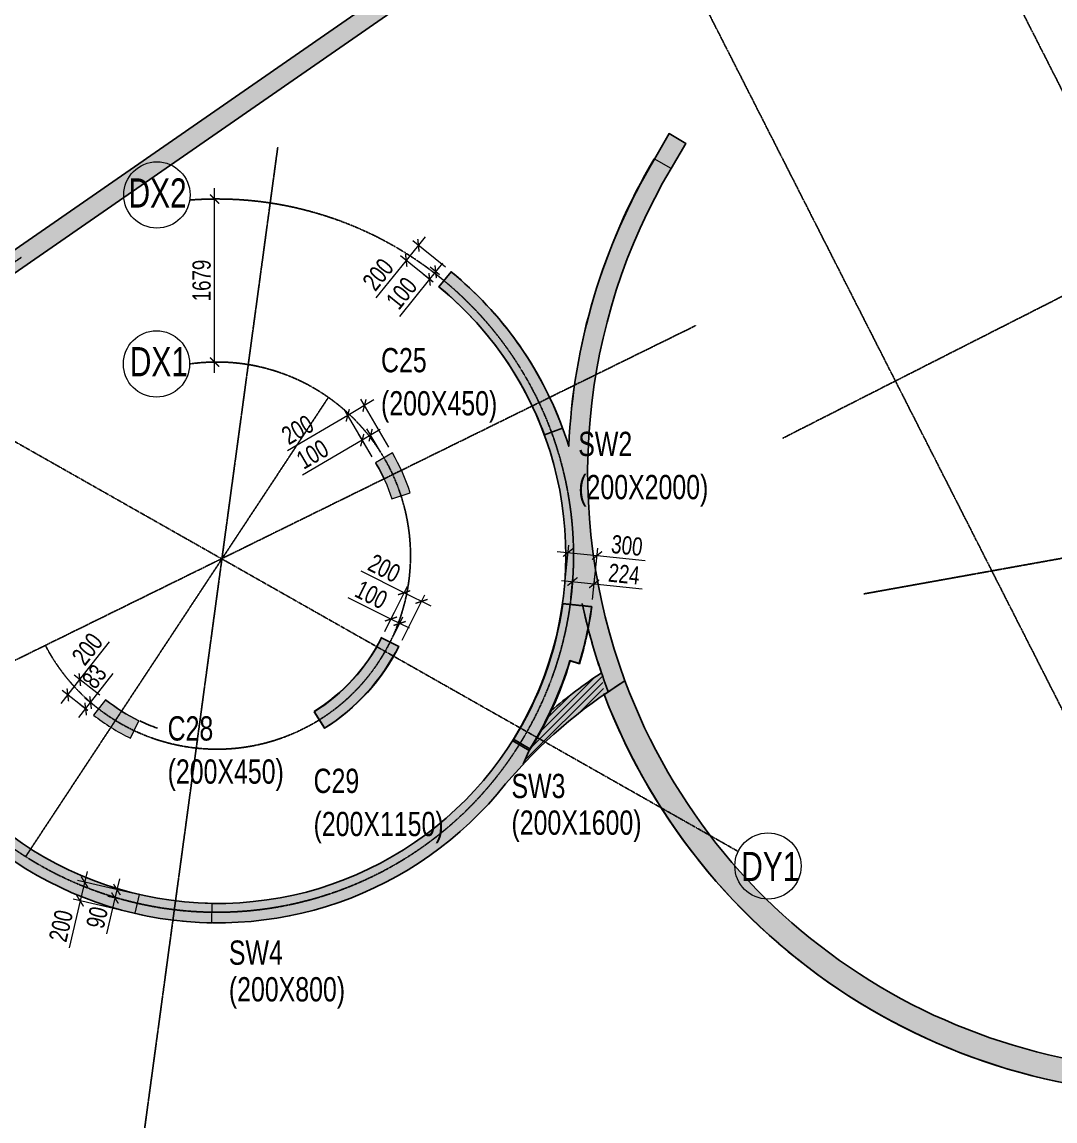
# Model space of a CAD drawing. Header units: millimetres. Extents: x 356 to 40629, y 2483 to 64847.
# Drawn here: x 13943 to 24580, y 23802 to 35119 of the extents above; entities that cross this region are included whole.
import ezdxf

# ---------------------------------------------------------------- set-up
doc = ezdxf.new("R2010")
doc.units = ezdxf.units.MM
doc.linetypes.add('ACAD_ISO10W100', pattern=[18, 12, -3, 0, -3])
doc.linetypes.add('CENTER', pattern=[50.800000000000004, 31.75, -6.349999999999999, 6.349999999999999, -6.349999999999999])
for name, color, linetype, lineweight in [('A-ANNO-GRID-DIMS', 8, 'Continuous', 25), ('S - SEC CUT', 4, 'Continuous', 13), ('S-COL HATCH', 8, 'Continuous', 0), ('S-COLUMN', 6, 'Continuous', 9), ('S-GRID-IDEN', 1, 'Continuous', 9), ('STR-COL-DIM', 8, 'Continuous', 18)]:
    doc.layers.add(name, color=color, linetype=linetype, lineweight=lineweight)
doc.layers.add('Arch-Comments', color=30, linetype='Continuous', plot=False)
for name, color, linetype in [('S- Structural', 5, 'Continuous'), ('S-COLUMN NO', 6, 'Continuous'), ('S-GRID', 251, 'CENTER'), ('STR-RC WALL', 4, 'Continuous')]:
    doc.layers.add(name, color=color, linetype=linetype)
doc.styles.add('EL', font='swisscl.ttf')
doc.styles.add('SOBHA', font='swisscl.ttf')
doc.styles.add('Swis721 LtCn BT_14', font='swisscl.ttf', dxfattribs={"height": 2.5})
doc.dimstyles.new('S-75', dxfattribs={"dimscale": 75, "dimtxt": 2.5, "dimasz": 1.25, "dimexe": 1, "dimexo": 1, "dimgap": 0.5, "dimtad": 1, "dimdec": 0, "dimrnd": 0.0005, "dimzin": 0, "dimdsep": 46, "dimtxsty": 'EL', "dimblk": 'ARCHTICK', "dimcen": 0.09, "dimdle": 1.5, "dimclrd": 251, "dimclre": 251, "dimclrt": 3, "dimadec": 0, "dimazin": 0, "dimtfac": 1, "dimtdec": 0, "dimtofl": 0, "dimtmove": 0, "dimatfit": 3, "dimfxl": 2, "dimtolj": 1, "dimtzin": 0, "dimlwd": -1, "dimlwe": -1, "dimarcsym": 0})

# ---------------------------------------------------------------- blocks, each defined once
blk = doc.blocks.new('A$Cb8b67056')
h = blk.add_hatch(color=9)
h.dxf.hatch_style = 1
edge = h.paths.add_edge_path()
edge.add_line((7334.05802469328, 6865.039021758363), (7146.821455135942, 6794.730083461852))
edge.add_arc((3790.476726153894, 5552.81583942911), 3578.742925846589, 20.30547513806723, 50.63897413296436)
edge.add_line((6060.132425047457, 8319.77517013438), (6185.938871797175, 8475.256464732813))
edge.add_arc((3790.476726158304, 5552.815839443123), 3778.74292583292, 20.32008924191922, 50.659258914179986, ccw=False)
h = blk.add_hatch(color=9)
h.dxf.hatch_style = 1
h.paths.add_polyline_path([(6828.672467179597, 3663.296547630802), (6997.608623117208, 3562.888871517033, 0.0641665388057652), (7408.817017309367, 4470.909757930786), (7505.527283921837, 4441.926359234377, 0.038549026877663), (7632.16660998389, 5027.519539492205), (7333.642188046127, 5058.595610264688, -0.1048070550564545)])
at = {"layer": 'S- Structural', "linetype": 'Continuous', "ltscale": 150}
h = blk.add_hatch(color=9, dxfattribs=at)
h.dxf.hatch_style = 1
edge = h.paths.add_edge_path()
edge.add_line((5807.231594830751, 12100.59479809925), (2170.05579572171, 19264.10332269408))
edge.add_line((2170.05579572171, 19264.10332269408), (1489.472176007926, 26657.21466716565))
edge.add_line((1489.472176007926, 26657.21466716565), (3728.266037367285, 27794.81120231934))
edge.add_line((3728.266037367285, 27794.81120231934), (1844.377297986299, 31505.10029564239))
edge.add_arc((4340.987067278475, 32772.75153307244), 2799.99999997912, 116.9190531344876, 206.9191393834795, ccw=False)
edge.add_line((3073.339588068426, 35269.36321058869), (8021.980591766537, 37782.0216069445))
edge.add_line((8021.980591766537, 37782.0216069445), (23355.78914291039, 7582.327987978235))
edge.add_line((23355.78914289921, 7582.327987981961), (23655.87691638991, 7433.07305499725))
edge.add_line((23655.87691638991, 7433.073054999113), (8109.76406216994, 38050.89742692933))
edge.add_line((8109.76406216994, 38050.89742692933), (2982.793339550495, 35447.69261612743))
edge.add_arc((4340.987067304552, 32772.75153306313), 2999.999999995948, 116.9190531349365, 206.9191393746611)
edge.add_line((1666.048028551042, 31414.55377907679), (3459.370654888451, 27882.51621532999))
edge.add_line((3459.370654888451, 27882.51621532999), (1277.897189196199, 26774.04584700801))
edge.add_line((1277.897189196199, 26774.04584700801), (1974.396156910807, 19207.68940117582))
edge.add_line((1974.396156910807, 19207.68940117582), (5628.901432771236, 12010.05003955401))
edge.add_arc((5138.493487108498, 11761.05195355415), 550.000000000673, -55.26835309946023, 26.91857442020938, ccw=False)
edge.add_line((5451.846935074776, 11309.04574049264), (1479.811843946576, 8555.431176617743))
edge.add_arc((3783.758937876672, 5553.988275555894), 3783.758937876922, 127.5103189442116, 321.5458748085917)
edge.add_arc((10674.1225875616, -106.6734657865017), 5134.554712997532, 121.7000063388154, 139.8956220612543, ccw=False)
edge.add_arc((7482.877482585609, 3215.818111116067), 1156.476061322927, 64.75738685450551, 77.44847160495435)
edge.add_arc((10674.12506752833, -106.6764474660158), 5334.558594571288, 123.4431513525636, 130.4710645838518)
edge.add_arc((3918.060007754713, 5522.799907045438), 3649.21157276052, 334.4952862525346, 352.5911324981943)
edge.add_arc((13744.42951834202, 6402.660584609956), 6352.813823196775, 192.273054173958, 198.9020784623342)
edge.add_arc((7596.619377020747, 3548.086429560557), 808.3629911147658, 62.00510955947499, 80.20074890027598, ccw=False)
edge.add_arc((13744.22765110805, 6402.604268737137), 6152.604599122085, 149.3687673032812, 200.3614136317161, ccw=False)
edge.add_line((8450.13034113124, 9537.421173378825), (8602.986807387322, 9795.55384345539))
edge.add_line((8602.986807387322, 9795.55384345539), (8430.900085888803, 9897.466356348246))
edge.add_line((8430.900085888803, 9897.466356350109), (8279.858929049224, 9636.059023328125))
edge.add_line((8279.858929049224, 9636.059023326263), (8177.606952603907, 9463.375281302258))
edge.add_arc((13744.22765161469, 6402.604269662872), 6352.604599087477, 151.1960846543933, 161.718345873737)
edge.add_arc((20907.5512566939, 4235.684506366029), 13835.40195395883, 162.5031577640508, 163.8354996245798)
edge.add_arc((13744.2276516743, 6402.604269649834), 6352.604599149819, 164.6203115153375, 177.5277736576635)
edge.add_arc((3784.689402069897, 5554.166403094306), 3783.195864278834, 17.25924951997855, 49.79893577597156)
edge.add_line((6226.635928273201, 8443.711023040116), (6061.638641390949, 8320.896379677579))
edge.add_arc((3784.689402069897, 5554.166403090581), 3583.195864279514, -26.62030740346222, 50.54647806681419, ccw=False)
edge.add_arc((3784.842164400965, 5554.38356682472), 3583.156610919557, 321.57557375097235, 333.3754936610169, ccw=False)
edge.add_arc((10674.11820478737, -106.6684050746262), 5334.548104353082, 139.9269993831257, 140.0717028247857)
edge.add_arc((3783.586593735964, 5554.064820410683), 3583.593159090097, 244.65159362045858, 321.3767173958822, ccw=False)
edge.add_line((2249.373223498464, 2315.495805481449), (2071.021750576794, 2406.166857030243))
edge.add_arc((3783.586593743414, 5554.064820418134), 3583.593159100507, 127.5853800739763, 241.4522875115809, ccw=False)
edge.add_line((1597.799107532948, 8393.866397125646), (5565.793643429875, 11144.67984483577))
edge.add_arc((5138.493487101048, 11761.05195355415), 750.0000000030553, 304.7316469014331, 386.9185744199305)
h = blk.add_hatch(color=9, dxfattribs=at)
h.dxf.hatch_style = 1
edge = h.paths.add_edge_path()
edge.add_line((7761.606117542832, 4121.907847253606), (7976.075735319406, 4261.81879453361))
edge.add_arc((13744.22796505327, 6402.604425249352), 6152.604591720709, 200.3618486228913, 275.9054591447673)
edge.add_line((14377.25291117281, 282.6515921261162), (24598.87691562995, 2119.737253729254))
edge.add_line((24598.87691562995, 2119.737253729254), (24643.09970225394, 1873.679758001119))
edge.add_line((24643.09970225394, 1873.679758001119), (14410.53220894187, 34.76471958495677))
edge.add_arc((13744.22828333304, 6402.604599108767), 6402.604599109295, 200.8678598332087, 275.97345175698956, ccw=False)
at = {"ltscale": 20}
blk.add_line((6060.132425047457, 8319.77517013438), (6186.973371487111, 8474.408201230692), dxfattribs=at)
at = {"color": 4, "ltscale": 20}
blk.add_lwpolyline([(6186.973371487111, 8474.408201230692, -0.1463558368927955), (7397.62163554877, 6678.606096195057, -0.1243819287286583), (8279.859100800008, 9636.059258272871), (8430.89488395676, 9897.469437016174), (8602.98160545528, 9795.556924123317), (8450.13034113124, 9537.421173378825, 0.2262431691890696), (7976.059161696582, 4261.862427482381, 0.0795606898011945), (6746.844522912055, 3200.914643952624, -1.130647793762396), (1479.811843946576, 8555.431176617743), (5451.846935078502, 11309.0457404945, 0.3748146044806575), (5628.901432771236, 12010.05003955587), (1974.396156910807, 19207.68940117582), (1277.897189196199, 26774.04584700614), (3459.419194739312, 27882.54087984562), (1666.048028748482, 31414.55377868563, -0.4142140032682225), (2982.793339543045, 35447.69261612371), (8109.763748843223, 38050.89726102911), (23655.87691638991, 7433.07305499725), (23654.79470431805, 7432.878890320658)], format="xyb", dxfattribs=at)
at = {"color": 4, "linetype": 'Continuous'}
for points in [[(23654.79474387318, 7432.878667812794), (13719.65580639988, 5650.369751168415, -0.5701340176886465), (13096.63817634433, 6786.064246820285), (13249.49079991132, 7044.202293066309), (13421.58368263393, 6942.300184711815), (13268.73388562351, 6684.166911980137, 0.5584873636583173), (13706.69440739974, 5851.245968637988), (23355.78914291039, 7582.327987978235), (8021.980591822416, 37782.02160697244), (3073.339588060975, 35269.36321058497, 0.4142140032686584), (1844.377297986299, 31505.10029564426), (3728.266037367285, 27794.81120231934), (1489.472176007926, 26657.21466716565), (2170.05579572171, 19264.10332269408), (5807.231594830751, 12100.59479810111, -0.3748146044815324), (5565.793643429875, 11144.67984483577), (1597.799107532948, 8393.866397125646, 2.861785153657656), (6061.046264968812, 8320.889241266996)], [(7761.606117542832, 4121.907847253606), (7976.075735319406, 4261.81879453361, 0.3421016614937199), (14377.25291117281, 282.6515921261162), (24598.87691562995, 2119.737253729254), (24643.09970225394, 1873.679758001119), (14410.53220894187, 34.76471958495677, -0.3399681606964477), (7761.606117542832, 4121.907847251743, 0.3404914533799077)]]:
    blk.add_lwpolyline(points, format="xyb", dxfattribs=at)
at = {"color": 4}
blk.add_lwpolyline([(7334.05802469328, 6865.039021758363), (7146.821455135942, 6794.730083461852, 0.1331331676250236), (6060.132425047457, 8319.77517013438), (6185.938871797175, 8475.256464732813, -0.1331583492614696)], format="xyb", close=True, dxfattribs=at)
at = {"color": 4, "elevation": -3.351534e-09}
blk.add_lwpolyline([(7632.16660998389, 5027.519539492205), (7333.642188046127, 5058.595610264688), (7333.642188046127, 5058.595610264688, -0.1048070550564544), (6828.672467179597, 3663.296547630802), (6997.608623117208, 3562.888871517033, 0.0641665388057652), (7408.817017309367, 4470.909757930786), (7505.527283921837, 4441.926359234377, 0.038549026877663)], format="xyb", close=True, dxfattribs=at)
at = {"color": 0, "linetype": 'Continuous'}
for centre, radius, start, end in [((13744.22765050828, 6402.604269299657), 6352.604597935929, 192.2105944684344, 198.9021877861349), ((10674.11818838864, -106.6684198137372), 5334.548104875041, 123.4431373509027, 130.4710680557042)]:
    blk.add_arc(centre, radius, start, end, dxfattribs=at)
blk = doc.blocks.new('A$Cdfa6e004')
h = blk.add_hatch(color=9)
h.dxf.hatch_style = 1
edge = h.paths.add_edge_path()
edge.add_line((7334.05802469328, 6815.039187680929), (7146.821455135942, 6744.730249384417))
edge.add_arc((3790.476726153894, 5502.816005351677), 3578.742925846589, 20.30547513806723, 50.63897413296436)
edge.add_line((6060.132425047457, 8269.775336056948), (6185.938871797175, 8425.256630655378))
edge.add_arc((3790.476726158318, 5502.816005365691), 3778.74292583292, 20.32008924191922, 50.659258914179986, ccw=False)
h = blk.add_hatch(color=9)
h.dxf.hatch_style = 1
h.paths.add_polyline_path([(6828.672467179597, 3613.296713553369), (6997.608623117208, 3512.8890374396, 0.0641665388057652), (7408.817017309367, 4420.909923853352), (7505.527283921837, 4391.926525156945, 0.038549026877663), (7632.16660998389, 4977.519705414772), (7333.642188046127, 5008.595776187256, -0.1048070550564545)])
at = {"layer": 'S- Structural', "linetype": 'Continuous', "ltscale": 150}
h = blk.add_hatch(color=9, dxfattribs=at)
h.dxf.hatch_style = 1
h.paths.add_polyline_path([(23655.8770232549, 7383.073010450992), (8109.763748843237, 38000.89742695168), (2982.793339552038, 35397.69278205084, 0.4142140032453268), (1666.048028637771, 31364.55394482628), (3459.419194739326, 27832.54104576819), (1277.897189196214, 26724.04601292872), (1974.396156910821, 19157.6895670984), (5628.901432771818, 11960.05020547733, -0.3748146044818459), (5451.846935075606, 11259.04590641505), (1479.811843946591, 8505.431342540316, 1.130647793762394), (6746.844522912055, 3150.914809875183, -0.013347701598568), (6928.940196388154, 3355.770499094833), (6997.608431965403, 3512.889151051226), (6828.023216965099, 3613.682597231709, -1.197867751285366), (1597.799107532963, 8343.866563048228), (5565.793643428784, 11094.68001075758, 0.3748146044814529), (5807.231594831464, 12050.5949640223), (2170.055795721724, 19214.10348861665), (1489.472176007941, 26607.21483308823), (3728.266037367299, 27744.81136824191), (1844.377298084073, 31455.10046137428, -0.4142140032920218), (3073.339588067597, 35219.36337651089), (8021.980591822432, 37732.02177289502), (23355.78914291042, 7532.32815390081), (13706.69440739976, 5801.246134560563, -0.5584873636583173), (13268.73388562353, 6634.167077902711), (13096.63817634435, 6736.06441274286, 0.5701340176886461), (13719.65580639989, 5600.36991709099)])
h = blk.add_hatch(color=9, dxfattribs=at)
h.dxf.hatch_style = 1
h.paths.add_polyline_path([(8450.130341131255, 9487.4213393014), (8277.063878286603, 9587.678695865021, 0.1233333054146492), (7397.621635548785, 6628.606262117632, 0.0130337289720037), (7334.058024694023, 6815.039187681207), (7145.716697266674, 6744.315403326051, -0.1236446437366402), (7332.775179921839, 5008.686030799123), (7632.166609983906, 4977.519705414779, -0.014401153455553), (7595.418286914558, 4756.443858118938, 0.0270951951257329), (7804.091074101089, 4100.857861705124, -0.0099669527935631), (7976.059161696641, 4211.862593404832, -0.2262431691890772)])
h = blk.add_hatch(dxfattribs=at)
h.set_pattern_fill('ANSI31', color=9, scale=15)
h.set_pattern_definition([(45, (-108454.8359115793, 68050.31257978837), (-33.67596045400933, 33.67596045400933), [])])
h.paths.add_polyline_path([(7761.605803230486, 4071.907849789371), (7734.200014831047, 4294.65566332847, 0.0303058752358386), (7217.641093107378, 3906.602543511072), (7164.0766552954, 3810.757500868785, -0.0218864592712856), (6997.607799992184, 3512.887705043773), (6928.940196388154, 3355.770499094833, -0.0536280389730648)])
h = blk.add_hatch(color=8, dxfattribs=at)
h.dxf.hatch_style = 1
edge = h.paths.add_edge_path()
edge.add_line((7761.605803230472, 4071.907849789364), (7976.075735319406, 4211.818960456177))
edge.add_arc((13744.22796998979, 6352.604599113162), 6152.604599111905, 200.3618486762271, 275.9054590914314)
edge.add_line((14377.25291117281, 232.6517580486834), (24598.87691562995, 2069.737419651821))
edge.add_line((24598.87691562995, 2069.737419651821), (24643.14132379092, 1823.687294764764))
edge.add_line((24643.14132379092, 1823.687294764764), (14414.17340205709, -14.71825545064348))
edge.add_arc((13743.92701555164, 6352.32493037876), 6402.223765914484, 200.866480538207, 276.0092846606196, ccw=False)
at = {"color": 5, "linetype": 'Continuous'}
blk.add_line((8177.606952603907, 9413.375447224826), (8279.859076503664, 9586.059438271448), dxfattribs=at)
at = {"ltscale": 20}
for p, q in [((8450.13034113124, 9487.421339301392), (8277.063878286632, 9587.678695864975)), ((6060.132425047457, 8269.775336056948), (6186.973371487111, 8424.408367153257))]:
    blk.add_line(p, q, dxfattribs=at)
at = {"color": 0, "linetype": 'Continuous'}
blk.add_arc((10674.11818838864, -156.66825389117), 5334.548104875041, 123.4431373497475, 130.4710680563384, dxfattribs=at)
at = {"layer": 'STR-RC WALL', "linetype": 'Continuous'}
for p, q in [((7804.09139245376, 4100.858025256544), (7976.075735319406, 4211.818960456177)), ((6997.608309797797, 3512.888871521588, -3.3760443e-09), (6928.940196388139, 3355.770499094819))]:
    blk.add_line(p, q, dxfattribs=at)
for points in [[(8450.13034113124, 9487.421339301392, 0.2262431691890696), (7976.059161696582, 4211.862593404949, 0.0795606898011945), (6746.844522912055, 3150.914809875191, -1.130647793762396), (1479.811843946576, 8505.43134254031), (5451.846935078502, 11259.04590641707, 0.3748146044806575), (5628.901432771236, 11960.05020547844), (1974.396156910807, 19157.68956709839), (1277.897189196199, 26724.04601292871), (3459.419194739312, 27832.54104576819), (1666.048028748482, 31364.5539446082, -0.4142140032682225), (2982.793339543045, 35397.69278204627), (8109.763748843223, 38000.89742695168), (23655.87691638991, 7383.073220919817), (23654.79470431805, 7382.879056243226)], [(23654.79474387318, 7382.878833735361), (13719.65580639988, 5600.369917090983, -0.5701340176886465), (13096.63817634433, 6736.064412742853), (13268.73388562351, 6634.167077902704, 0.5584873636583173), (13706.69440739974, 5801.246134560555), (23355.78914291039, 7532.328153900802), (8021.980591822416, 37732.02177289501), (3073.339588060975, 35219.36337650754, 0.4142140032686584), (1844.377297986299, 31455.10046156682), (3728.266037367285, 27744.81136824191), (1489.472176007926, 26607.21483308822), (2170.05579572171, 19214.10348861664), (5807.231594830751, 12050.59496402368, -0.3748146044815324), (5565.793643429875, 11094.68001075834), (1597.799107532948, 8343.866563048214, 2.861785153657656), (6061.046264968812, 8270.889407189561)]]:
    blk.add_lwpolyline(points, format="xyb", dxfattribs=at)
at = {"layer": 'STR-RC WALL', "ltscale": 20}
blk.add_lwpolyline([(6186.973371487111, 8424.408367153257, -0.1463558368927955), (7397.62163554877, 6628.606262117624, -0.1234096679896117), (8278.03746521473, 9589.323459293693, -0.2262452299917971)], format="xyb", dxfattribs=at)
at = {"layer": 'STR-RC WALL'}
blk.add_lwpolyline([(7334.05802469328, 6815.039187680929), (7146.821455135942, 6744.730249384417, 0.1331331676250236), (6060.132425047457, 8269.775336056948), (6185.938871797175, 8425.256630655378, -0.1331583492614696)], format="xyb", close=True, dxfattribs=at)
at = {"layer": 'STR-RC WALL', "elevation": -3.351534e-09}
blk.add_lwpolyline([(7632.16660998389, 4977.519705414772), (7333.642188046127, 5008.595776187256), (7333.642188046127, 5008.595776187256, -0.1048070550564544), (6828.672467179597, 3613.296713553369), (6997.608623117208, 3512.8890374396, 0.0641665388057652), (7408.817017309367, 4420.909923853352), (7505.527283921837, 4391.926525156945, 0.038549026877663)], format="xyb", close=True, dxfattribs=at)
at = {"layer": 'STR-RC WALL', "linetype": 'Continuous'}
for centre, radius, start, end in [((13744.22765050828, 6352.604435222223), 6352.604597935929, 192.2105944684344, 200.7603753100613), ((13744.22796998979, 6352.604599113162), 6152.604599111905, 200.3618486760467, 275.9054590913157), ((13744.22796998982, 6352.604599112834), 6402.604599112375, 200.7603753092817, 275.9734547238299)]:
    blk.add_arc(centre, radius, start, end, dxfattribs=at)
blk = doc.blocks.new('_ArchTick')
at = {"color": 0, "linetype": 'ByBlock', "const_width": 0.15}
blk.add_lwpolyline([(-0.5, -0.5), (0.5, 0.5)], dxfattribs=at)
blk = doc.blocks.new('*D507')
at = {"layer": 'STR-COL-DIM', "color": 251, "linetype": 'Continuous', "transparency": 16777216}
for p, q in [((17742.24973472327, 28970.79132971707), (17302.25446415951, 29190.99451205187)), ((17678.40435288938, 28843.21975806042), (17775.81581765633, 29037.86083155308)), ((17767.83035533594, 28798.46498081706), (17865.2418201029, 28993.10605430972)), ((17932.27998992385, 28875.68742807411), (17742.24973472327, 28970.79132971707))]:
    blk.add_line(p, q, dxfattribs=at)
at = {"layer": 'STR-COL-DIM', "color": 251, "transparency": 16777216, "xscale": 93.75, "yscale": 93.75, "zscale": 93.75}
for p, rotation in [((17742.24973472327, 28970.79132971707), 153.4135399058832), ((17831.67573716983, 28926.03655247371), 333.4135399058832)]:
    blk.add_blockref('_ArchTick', p, dxfattribs=dict(at, rotation=rotation))
at = {"layer": 'STR-COL-DIM', "color": 3, "transparency": 16777216, "insert": (17540.09162659231, 29221.27609304069), "char_height": 187.5, "attachment_point": 5, "rotation": 333.4135399058832, "style": 'EL'}
blk.add_mtext('\\A1;100', dxfattribs=at)
blk = doc.blocks.new('*D510')
at = {"layer": 'STR-COL-DIM', "color": 251, "linetype": 'Continuous', "transparency": 16777216}
for p, q in [((19454.69059427094, 29668.26230572059), (19865.11036808773, 29625.53804934395)), ((19519.24335380814, 29201.82946875715), (19574.3514032194, 29731.21102136912)), ((19817.7677757459, 29170.75339798467), (19872.87582515717, 29700.13495059664)), ((19865.11036808773, 29625.53804934395), (20359.00931422567, 29574.12370104706))]:
    blk.add_line(p, q, dxfattribs=at)
at = {"layer": 'STR-COL-DIM', "color": 251, "transparency": 16777216, "xscale": 93.75, "yscale": 93.75, "zscale": 93.75}
for p, rotation in [((19566.58594614997, 29656.61412011644), 174.0569767426067), ((19865.11036808773, 29625.53804934395), 354.0569767426068)]:
    blk.add_blockref('_ArchTick', p, dxfattribs=dict(at, rotation=rotation))
at = {"layer": 'STR-COL-DIM', "color": 3, "transparency": 16777216, "insert": (20172.52053165855, 29727.90513407584), "char_height": 187.5, "attachment_point": 5, "rotation": 354.05697674260676, "style": 'EL'}
blk.add_mtext('\\A1;300', dxfattribs=at)
blk = doc.blocks.new('*D511')
at = {"layer": 'STR-COL-DIM', "color": 251, "linetype": 'Continuous', "transparency": 16777216}
for p, q in [((19594.96596989439, 29193.9468259861), (19619.71654973934, 29431.70701757954)), ((19500.05574079088, 29368.75830193102), (19834.75289852142, 29333.91668832543)), ((19817.76777574591, 29170.75339798468), (19842.51835559086, 29408.51358957811)), ((19834.75289852142, 29333.91668832543), (20329.99615316817, 29282.36239896076))]:
    blk.add_line(p, q, dxfattribs=at)
at = {"layer": 'STR-COL-DIM', "color": 251, "transparency": 16777216, "xscale": 93.75, "yscale": 93.75, "zscale": 93.75}
for p, rotation in [((19611.9510926699, 29357.11011632685), 174.0569767426054), ((19834.75289852142, 29333.91668832543), 354.0569767426055)]:
    blk.add_blockref('_ArchTick', p, dxfattribs=dict(at, rotation=rotation))
at = {"layer": 'STR-COL-DIM', "color": 3, "transparency": 16777216, "insert": (20142.625304745, 29434.1973397602), "char_height": 187.5, "attachment_point": 5, "rotation": 354.05697674260546, "style": 'EL'}
blk.add_mtext('\\A1;224', dxfattribs=at)
blk = doc.blocks.new('*D514')
at = {"layer": 'STR-COL-DIM', "color": 251, "linetype": 'Continuous', "transparency": 16777216}
for p, q in [((18096.2248845848, 32907.08763403625), (17899.65381086022, 32664.1499642036)), ((18303.75163436149, 32594.45401570906), (17967.15600745379, 32866.80767678527)), ((18177.94518761177, 32438.97272111063), (17841.34956070407, 32711.32638218684)), ((17899.65381086022, 32664.1499642036), (17587.53512412443, 32278.4096564864))]:
    blk.add_line(p, q, dxfattribs=at)
at = {"layer": 'STR-COL-DIM', "color": 251, "transparency": 16777216, "xscale": 93.75, "yscale": 93.75, "zscale": 93.75}
for p, rotation in [((18025.46025760994, 32819.63125880202), 51.02222373201384), ((17899.65381086022, 32664.1499642036), 231.0222237320138)]:
    blk.add_blockref('_ArchTick', p, dxfattribs=dict(at, rotation=rotation))
at = {"layer": 'STR-COL-DIM', "color": 3, "transparency": 16777216, "insert": (17610.30968357147, 32518.828208097), "char_height": 187.5, "attachment_point": 5, "rotation": 51.02222373201381, "style": 'EL'}
blk.add_mtext('\\A1;200', dxfattribs=at)
blk = doc.blocks.new('*D515')
at = {"layer": 'STR-COL-DIM', "color": 251, "linetype": 'Continuous', "transparency": 16777216}
for p, q in [((18273.94051030518, 32634.6521682776), (18140.27265995546, 32469.45514574417)), ((18240.84841098663, 32516.71336840984), (18144.87163317417, 32594.37221102663)), ((18177.94518761177, 32438.97272111063), (18081.96840979931, 32516.63156372742)), ((18140.27265995546, 32469.45514574417), (17830.78175534848, 32086.96245353371))]:
    blk.add_line(p, q, dxfattribs=at)
at = {"layer": 'STR-COL-DIM', "color": 251, "transparency": 16777216, "xscale": 93.75, "yscale": 93.75, "zscale": 93.75}
for p, rotation in [((18203.17588333031, 32547.19579304339), 51.02222373201384), ((18140.27265995546, 32469.45514574417), 231.0222237320138)]:
    blk.add_blockref('_ArchTick', p, dxfattribs=dict(at, rotation=rotation))
at = {"layer": 'STR-COL-DIM', "color": 3, "transparency": 16777216, "insert": (17852.24242373111, 32325.75719739093), "char_height": 187.5, "attachment_point": 5, "rotation": 51.02222373201381, "style": 'EL'}
blk.add_mtext('\\A1;100', dxfattribs=at)
blk = doc.blocks.new('GRIDS')
at = {"layer": 'S-GRID', "linetype": 'ACAD_ISO10W100', "ltscale": 0.05}
for p, q in [((125128.5905870243, -66022.31811837171), (107718.9616330266, -31734.32902057666)), ((122555.5752377871, -67328.75934475871), (105146.0688004605, -33041.01154163118)), ((118054.8477816782, -61339.27142575792), (132187.9197760254, -54163.24431252482)), ((112855.2487807088, -58345.08427731703), (111454.7583946144, -68671.3418839755)), ((106856.8743988981, -59508.5934860383), (117596.4067854716, -65594.66922647132)), ((118888.6476131938, -62942.5141856541), (135160.7747016811, -60017.00851413317)), ((117157.8645210193, -60180.05642900595), (106712.5973720167, -65316.90400710376)), ((113377.1641053301, -60918.6148316008), (110259.957242636, -65647.6791997291))]:
    blk.add_line(p, q, dxfattribs=at)
for centre, radius, start, end in [((102347.6614202596, -49595.95344904262, 1.3216095e-09), 10311.2632911457, 291.9205277131326, 59.65161587217703), ((102347.6614202596, -49595.95344904262, 1.3216095e-09), 8362.226871117962, 291.2225410905862, 59.08585605391563), ((112228.7257198617, -62547.97613581467), 3672.085020987629, 123.2766023459032, 94.3797126516338), ((112228.7257198691, -62547.97613581467), 1993.421426810803, 207.6361916969415, 98.086844566133)]:
    blk.add_arc(centre, radius, start, end, dxfattribs=at)
at = {"layer": 'S-GRID-IDEN'}
for centre in [(111611.0494425918, -58834.25115311608), (111607.0086380868, -60574.3773248903), (117903.1663632053, -65744.27078459467)]:
    blk.add_circle(centre, 341.2946889776153, dxfattribs=at)
at = {"layer": 'S-GRID-IDEN', "color": 2, "style": 'SOBHA'}
for s, p in [('DX2', (111319.4159469192, -58963.79612366671)), ('DX1', (111332.6073051766, -60701.24751708378)), ('DY1', (117628.1293109073, -65899.29853683016))]:
    blk.add_text(s, height=300, dxfattribs=at).set_placement(p)
blk = doc.blocks.new('*D536')
at = {"layer": 'STR-COL-DIM', "color": 251, "linetype": 'Continuous', "transparency": 16777216}
for p, q in [((15927.05346151189, 31505.27900375516), (15927.05346151189, 33408.94259793204)), ((15875.00713434317, 33296.44259793204), (15852.05346151188, 33296.44259793204)), ((15875.00713433689, 31617.77900375516), (15852.05346151188, 31617.77900375516))]:
    blk.add_line(p, q, dxfattribs=at)
at = {"layer": 'STR-COL-DIM', "color": 251, "transparency": 16777216, "xscale": 93.75, "yscale": 93.75, "zscale": 93.75}
for p, rotation in [((15927.05346151189, 33296.44259793204), 90), ((15927.05346151189, 31617.77900375516), 270)]:
    blk.add_blockref('_ArchTick', p, dxfattribs=dict(at, rotation=rotation))
at = {"layer": 'STR-COL-DIM', "color": 3, "transparency": 16777216, "insert": (15793.53036190507, 32457.11080084359), "char_height": 187.5, "attachment_point": 5, "rotation": 90, "style": 'EL'}
blk.add_mtext('\\A1;1679', dxfattribs=at)
blk = doc.blocks.new('*D553')
at = {"layer": 'STR-COL-DIM', "color": 251, "linetype": 'Continuous', "transparency": 16777216}
for p, q in [((14612.90342325249, 26372.8223938121), (14542.20600124276, 26068.42441814911)), ((15078.01622968636, 26149.30406468269), (14514.39683871649, 26280.2065053099)), ((14542.20600124276, 26068.42441814911), (14429.94998634309, 25585.08991004289)), ((15032.76987920053, 25954.48935853784), (14469.15048823067, 26085.39179916505))]:
    blk.add_line(p, q, dxfattribs=at)
at = {"layer": 'STR-COL-DIM', "color": 251, "transparency": 16777216, "xscale": 93.75, "yscale": 93.75, "zscale": 93.75}
for p, rotation in [((14587.45235172859, 26263.23912429396), 76.92468012148005), ((14542.20600124276, 26068.42441814911), 256.9246801214801)]:
    blk.add_blockref('_ArchTick', p, dxfattribs=dict(at, rotation=rotation))
at = {"layer": 'STR-COL-DIM', "color": 3, "transparency": 16777216, "insert": (14345.41206678142, 25811.30463253621), "char_height": 187.5, "attachment_point": 5, "rotation": 76.92468012148007, "style": 'EL'}
blk.add_mtext('\\A1;200', dxfattribs=at)
blk = doc.blocks.new('*D554')
at = {"layer": 'STR-COL-DIM', "color": 251, "linetype": 'Continuous', "transparency": 16777216}
for p, q in [((14946.65688077044, 26295.30706545934), (14900.88193509602, 26098.2164162766)), ((15078.01622968634, 26149.30406468261), (14848.15029623454, 26202.69117695703)), ((14900.88193509602, 26098.2164162766), (14815.00541656654, 25728.46264514355)), ((15057.69235553571, 26061.79668501804), (14827.8264220839, 26115.18379729246))]:
    blk.add_line(p, q, dxfattribs=at)
at = {"layer": 'STR-COL-DIM', "color": 251, "transparency": 16777216, "xscale": 93.75, "yscale": 93.75, "zscale": 93.75}
for p, rotation in [((14900.88193509602, 26098.2164162766), 256.9246801215404), ((14921.20580924665, 26185.72379594117), 76.9246801215404)]:
    blk.add_blockref('_ArchTick', p, dxfattribs=dict(at, rotation=rotation))
at = {"layer": 'STR-COL-DIM', "color": 3, "transparency": 16777216, "insert": (14717.27774881978, 25897.88699915013), "char_height": 187.5, "attachment_point": 5, "rotation": 76.92468012154042, "style": 'EL'}
blk.add_mtext('\\A1;90', dxfattribs=at)
blk = doc.blocks.new('*D557')
at = {"layer": 'STR-COL-DIM', "color": 251, "linetype": 'Continuous', "transparency": 16777216}
for p, q in [((17548.65685707332, 30640.99867102376), (17259.18825820402, 31132.91799534554)), ((17566.55399498391, 31226.76486956923), (17297.22494830866, 31068.27891888336)), ((17721.0272890553, 30742.42958655267), (17431.558690186, 31234.34891087445)), ((17297.22494830866, 31068.27891888336), (16676.00561447134, 30702.72407835268))]:
    blk.add_line(p, q, dxfattribs=at)
at = {"layer": 'STR-COL-DIM', "color": 251, "transparency": 16777216, "xscale": 93.75, "yscale": 93.75, "zscale": 93.75}
for p, rotation in [((17469.59538029064, 31169.70983441227), 30.47456854926851), ((17297.22494830866, 31068.27891888336), 210.4745685492685)]:
    blk.add_blockref('_ArchTick', p, dxfattribs=dict(at, rotation=rotation))
at = {"layer": 'STR-COL-DIM', "color": 3, "transparency": 16777216, "insert": (16781.71489426393, 30919.85378309682), "char_height": 187.5, "attachment_point": 5, "rotation": 30.474568549268497, "style": 'EL'}
blk.add_mtext('\\A1;200', dxfattribs=at)
blk = doc.blocks.new('*D558')
at = {"layer": 'STR-COL-DIM', "color": 251, "linetype": 'Continuous', "transparency": 16777216}
for p, q in [((17630.10426448138, 30921.59078945531), (17446.96043518858, 30813.82029416487)), ((17634.84207222859, 30691.71412829644), (17495.10895958542, 30929.17482901515)), ((17446.96043518858, 30813.82029416487), (16831.03602895242, 30451.38122877094)), ((17548.65685689138, 30640.99866941655), (17408.92374424821, 30878.45937013526))]:
    blk.add_line(p, q, dxfattribs=at)
at = {"layer": 'STR-COL-DIM', "color": 251, "transparency": 16777216, "xscale": 93.75, "yscale": 93.75, "zscale": 93.75}
for p, rotation in [((17533.14565052579, 30864.53575304475), 30.47456929005538), ((17446.96043518858, 30813.82029416487), 210.4745692900554)]:
    blk.add_blockref('_ArchTick', p, dxfattribs=dict(at, rotation=rotation))
at = {"layer": 'STR-COL-DIM', "color": 3, "transparency": 16777216, "insert": (16934.94506954927, 30667.45159060595), "char_height": 187.5, "attachment_point": 5, "rotation": 30.47456929005541, "style": 'EL'}
blk.add_mtext('\\A1;100', dxfattribs=at)
blk = doc.blocks.new('*D561')
at = {"layer": 'STR-COL-DIM', "color": 251, "linetype": 'Continuous', "transparency": 16777216}
for p, q in [((17878.11218418973, 29242.26258902685), (17434.38106326158, 29464.33544177405)), ((17678.40435288938, 28843.21975806042), (17911.6782671228, 29309.33209086285)), ((17857.25635778251, 28753.71020357369), (18090.53027201592, 29219.82253637613)), ((18157.56844183687, 29102.40391014052), (17878.11218418973, 29242.26258902685))]:
    blk.add_line(p, q, dxfattribs=at)
at = {"layer": 'STR-COL-DIM', "color": 251, "transparency": 16777216, "xscale": 93.75, "yscale": 93.75, "zscale": 93.75}
for p, rotation in [((17878.11218418973, 29242.26258902685), 153.4135399058832), ((18056.96418908286, 29152.75303454012), 333.4135399058832)]:
    blk.add_blockref('_ArchTick', p, dxfattribs=dict(at, rotation=rotation))
at = {"layer": 'STR-COL-DIM', "color": 3, "transparency": 16777216, "insert": (17674.08615087658, 29493.68218755666), "char_height": 187.5, "attachment_point": 5, "rotation": 333.4135399058832, "style": 'EL'}
blk.add_mtext('\\A1;200', dxfattribs=at)
blk = doc.blocks.new('*D574')
at = {"layer": 'S-COLUMN', "color": 251, "linetype": 'Continuous', "transparency": 16777216}
for p, q in [((14538.89693381474, 28347.61214933244), (14845.90783238495, 28737.43001419569)), ((14345.5444079447, 28102.10858854162), (14538.89693381474, 28347.61214933244)), ((14743.78464437323, 28186.24766146675), (14479.9763650963, 28394.01653039604)), ((14620.0386900986, 28029.12495375358), (14356.23041082167, 28236.89382268288))]:
    blk.add_line(p, q, dxfattribs=at)
at = {"layer": 'S-COLUMN', "color": 251, "transparency": 16777216, "xscale": 93.75, "yscale": 93.75, "zscale": 93.75}
for p, rotation in [((14538.89693381474, 28347.61214933244), 51.77690721989688), ((14415.15097954011, 28190.48944161928), 231.7769072198969)]:
    blk.add_blockref('_ArchTick', p, dxfattribs=dict(at, rotation=rotation))
at = {"layer": 'S-COLUMN', "color": 3, "transparency": 16777216, "insert": (14616.50836171951, 28661.96052781239), "char_height": 187.5, "attachment_point": 5, "rotation": 51.77690721989689, "style": 'EL'}
blk.add_mtext('\\A1;200', dxfattribs=at)
blk = doc.blocks.new('*D575')
at = {"layer": 'S-COLUMN', "color": 251, "linetype": 'Continuous', "transparency": 16777216}
for p, q in [((14649.76421867418, 28109.99346905503), (14882.15409999956, 28410.13938483507)), ((14530.22441682503, 27955.60041590852), (14649.76421867418, 28109.99346905503)), ((14619.65678358168, 28028.63589073263), (14539.79491865366, 28090.46944680424)), ((14670.32360836684, 28094.07523102609), (14590.46174343882, 28155.9087870977))]:
    blk.add_line(p, q, dxfattribs=at)
at = {"layer": 'S-COLUMN', "color": 251, "transparency": 16777216, "xscale": 93.75, "yscale": 93.75, "zscale": 93.75}
for p, rotation in [((14649.76421867418, 28109.99346905503), 52.25094487343753), ((14599.09739388902, 28044.55412876157), 232.2509448734376)]:
    blk.add_blockref('_ArchTick', p, dxfattribs=dict(at, rotation=rotation))
at = {"layer": 'S-COLUMN', "color": 3, "transparency": 16777216, "insert": (14688.98240887777, 28378.94910344784), "char_height": 187.5, "attachment_point": 5, "rotation": 52.25094487343756, "style": 'EL'}
blk.add_mtext('\\A1;83', dxfattribs=at)
blk = doc.blocks.new('BASEMENT COLUMNS')
at = {"layer": 'S-COL HATCH'}
h = blk.add_hatch(color=30, dxfattribs=at)
h.dxf.hatch_style = 1
edge = h.paths.add_edge_path()
edge.add_line((-9060.468408331357, -113098.2923212144), (-9259.24839206793, -113076.2152322922))
edge.add_arc((-12814.17657247566, -112664.0422570873), 3578.742925858282, 353.3864220055916, 383.7199210004887)
edge.add_line((-9537.755878754106, -111224.4352387823), (-9355.1896947512, -111142.7573135532))
edge.add_arc((-12814.17657243471, -112664.0422571097), 3778.742925818604, -6.598963889920128, 23.74020578234058, ccw=False)
h = blk.add_hatch(color=256, dxfattribs=at)
h.dxf.hatch_style = 1
h.paths.add_polyline_path([(-10739.22119997441, -112532.8910446744), (-10938.83572775873, -112545.2941391728, -0.0536775725945205), (-10957.87858636312, -112950.6473453473), (-10760.24308891608, -112981.320109833, 0.051629118641545)])
h = blk.add_hatch(color=256, dxfattribs=at)
h.dxf.hatch_style = 1
h.paths.add_polyline_path([(-14474.46801184073, -113930.049081907), (-14315.26151369462, -113808.99914429, -0.0536775725945204), (-14524.27453119164, -113461.1666979329), (-14705.72942742906, -113545.278105931, 0.051629118641545)])
h = blk.add_hatch(color=256, dxfattribs=at)
h.dxf.hatch_style = 1
h.paths.add_polyline_path([(-12662.76784769078, -114541.0774694606), (-12645.20636482546, -114740.304963354, 0.1381255749543678), (-11583.05308235442, -114337.5521961394), (-11702.00216908755, -114176.769377537, -0.1381255749543678)])
h = blk.add_hatch(color=30, dxfattribs=at)
h.dxf.hatch_style = 1
h.paths.add_polyline_path([(-10960.622787185, -115724.3126503452), (-10855.44905782499, -115890.323532112, 0.0641665388057652), (-10077.70689123875, -115266.8562948647), (-10004.59715956085, -115336.483015364, 0.038549026877663), (-9626.563252762055, -114871.6741761714), (-9878.672558140035, -114708.8139575645, -0.1048070550564545)])
h = blk.add_hatch(color=30, dxfattribs=at)
h.dxf.hatch_style = 1
h.paths.add_polyline_path([(-14588.506664563, -116004.3411774485), (-14495.08621706449, -115827.465531174, -0.0529148986750746), (-15122.49868468204, -115405.1118728201), (-15251.04116261381, -115558.3333900271, 0.0529231911952472)])
at = {"layer": 'S-COLUMN'}
for points in [[(-9060.468408331357, -113098.2923212144), (-9259.24839206044, -113076.215232294, 0.1331331676250236), (-9537.755878754106, -111224.4352387823), (-9355.189694758628, -111142.7573135514, -0.1331583492614696)], [(-10938.83572775873, -112545.2941391728, -0.0536775725945204), (-10957.87858636312, -112950.6473453473), (-10760.24308891608, -112981.320109833, 0.051629118641545), (-10739.22119997441, -112532.8910446744)], [(-14315.26151369462, -113808.99914429, -0.0536775725945204), (-14524.27453119164, -113461.1666979329), (-14705.72942742906, -113545.278105931, 0.051629118641545), (-14474.46801184073, -113930.049081907)], [(-12662.76784769078, -114541.0774694606), (-12645.20636482546, -114740.304963354, 0.1381255749543678), (-11583.05308235442, -114337.5521961394), (-11702.00216908755, -114176.769377537, -0.1381255749543678)]]:
    blk.add_lwpolyline(points, format="xyb", close=True, dxfattribs=at)
for points, elevation in [([(-9626.563252762055, -114871.6741761714), (-9878.672558140035, -114708.8139575645), (-9878.672558140035, -114708.8139575645, -0.1048070550564544), (-10960.622787185, -115724.3126503452), (-10855.44905782499, -115890.323532112, 0.0641665388057652), (-10077.70689123875, -115266.8562948647), (-10004.59715956085, -115336.483015364, 0.038549026877663)], -3.351534e-09), ([(-14495.08621706449, -115827.465531174, -0.0529148986750746), (-15122.49868468204, -115405.1118728201), (-15251.04116261381, -115558.3333900271, 0.0529231911952471), (-14588.506664563, -116004.3411774485)], 1.3216095e-09)]:
    blk.add_lwpolyline(points, format="xyb", close=True, dxfattribs=dict(at, elevation=elevation))

msp = doc.modelspace()

# ---------------------------------------------------------------- hatches: boundary and pattern name
at = {"layer": 'S-COL HATCH'}
h = msp.add_hatch(color=30, dxfattribs=at)
h.dxf.hatch_style = 1
edge = h.paths.add_edge_path()
edge.add_line((19510.17503741118, 30937.06015475323), (19322.93846785262, 30866.75121644186))
edge.add_arc((15966.59373886684, 29624.83697239575), 3578.742925854721, 20.30547513824734, 50.63897413314437)
edge.add_line((18236.24943775687, 32391.79630311443), (18362.05588449759, 32547.27759770371))
edge.add_arc((15966.59373891168, 29624.83697239378), 3778.742925815009, 20.320089242734696, 50.65925891499552, ccw=False)
h = msp.add_hatch(color=256, dxfattribs=at)
h.dxf.hatch_style = 1
h.paths.add_polyline_path([(17757.34527802004, 30681.17468514779), (17584.97484601768, 30579.74376960915, -0.0536775725945205), (17751.51139844694, 30209.69049111438), (17941.61902109308, 30271.81697616025, 0.051629118641545)])
h = msp.add_hatch(color=30, dxfattribs=at)
h.dxf.hatch_style = 1
h.paths.add_polyline_path([(19004.78947988919, 27735.31768060995), (19173.72563584502, 27634.91000449228, 0.0641665388057652), (19584.93402999636, 28542.93089091858), (19681.64429662975, 28513.94749220142, 0.038549026877663), (19808.28362268382, 29099.54067247058), (19509.75920075432, 29130.61674324104, -0.1048070550564545)])
h = msp.add_hatch(color=256, dxfattribs=at)
h.dxf.hatch_style = 1
h.paths.add_polyline_path([(16951.38936229203, 28019.73156448193), (17057.2445171515, 27850.04159367301, 0.1381255749543679), (17821.97157369502, 28690.02487681208), (17643.11956881444, 28779.53443128852, -0.1381255749543679)])
h = msp.add_hatch(color=256, dxfattribs=at)
h.dxf.hatch_style = 1
h.paths.add_polyline_path([(15059.36065470046, 27744.33994364594), (15146.51356689624, 27924.35151645397, -0.0536775725945204), (14802.67311545453, 28139.86856026803), (14678.95925881705, 27982.72057268997, 0.051629118641545)])
h = msp.add_hatch(color=30, dxfattribs=at)
h.dxf.hatch_style = 1
h.paths.add_polyline_path([(15896.77526678237, 25843.17470111373), (15899.99620000691, 26043.1797006638, -0.0529148986750746), (15149.35304156719, 26135.72085872079), (15104.10669105569, 25940.90615256778, 0.0529231911952471)])

# ---------------------------------------------------------------- linework, layer by layer
at = {"layer": 'A-ANNO-GRID-DIMS', "ltscale": 20}
for centre, radius, start, end in [((15951.42728045573, 29617.93400261035), 1895.435406018032, 24.85686843368005, 30.37446399505664), ((15722.362652745, 29072.87747141388), 1282.941417561862, 243.7840980446628, 252.6634258024257)]:
    msp.add_arc(centre, radius, start, end, dxfattribs=at)
at = {"layer": 'S-COLUMN'}
for p, q in [((14802.67311545453, 28139.86856026803), (14678.95925881705, 27982.72057268997)), ((15059.36065470046, 27744.33994364594), (15146.51356689624, 27924.35151645397))]:
    msp.add_line(p, q, dxfattribs=at)
for points in [[(19510.17503741118, 30937.06015475323), (19322.93846785262, 30866.75121644186, 0.1331331676250236), (18236.24943775687, 32391.79630311443), (18362.05588449759, 32547.27759770371, -0.1331583492614696)], [(17584.97484601768, 30579.74376960915, -0.0536775725945204), (17751.51139844694, 30209.69049111438), (17941.61902109308, 30271.81697616025, 0.051629118641545), (17757.34527802004, 30681.17468514779)], [(16951.38936229203, 28019.73156448193), (17057.2445171515, 27850.04159367301, 0.1381255749543678), (17821.97157369502, 28690.02487681208), (17643.11956881444, 28779.53443128852, -0.1381255749543678)]]:
    msp.add_lwpolyline(points, format="xyb", close=True, dxfattribs=at)
for points, elevation in [([(19808.28362268382, 29099.54067247058), (19509.75920075432, 29130.61674324104), (19509.75920075432, 29130.61674324104, -0.1048070550564544), (19004.78947988919, 27735.31768060995), (19173.72563584502, 27634.91000449228, 0.0641665388057652), (19584.93402999636, 28542.93089091858), (19681.64429662975, 28513.94749220142, 0.038549026877663)], -3.351534e-09), ([(15899.99620000691, 26043.1797006638, -0.0529148986750746), (15149.35304156719, 26135.72085872079), (15104.10669105569, 25940.90615256778, 0.0529231911952471), (15896.77526678237, 25843.17470111373)], 1.3216095e-09)]:
    msp.add_lwpolyline(points, format="xyb", close=True, dxfattribs=dict(at, elevation=elevation))
for centre, radius, start, end in [((15975.45863784933, 29628.91170819836), 1895.435405899423, 231.7756721694676, 244.0658708401422), ((16020.37663460213, 29700.61086732687), 2179.575105488632, 232.0154454336975, 243.8374711527379)]:
    msp.add_arc(centre, radius, start, end, dxfattribs=at)
at = {"layer": 'STR-RC WALL'}
for points in [[(19510.17503741374, 30937.06015475137), (19322.9384678564, 30866.75121645485, 0.1331331676250236), (18236.24943776792, 32391.79630312738), (18362.05588451763, 32547.27759772582, -0.1331583492614696)], [(16953.10806345557, 28016.34738941719), (17058.96321829399, 27846.65741860536, 0.1381255749543678), (17823.69027484944, 28686.64070173768), (17644.83826995631, 28776.1502562244, -0.1381255749543678)]]:
    msp.add_lwpolyline(points, format="xyb", close=True, dxfattribs=at)
at = {"layer": 'STR-RC WALL', "elevation": -3.351534e-09}
msp.add_lwpolyline([(19165.98384804805, 27616.20938381502, 0.0718372308129293), (19586.65272600194, 28539.54671517057), (19683.36299261441, 28510.56331647416, 0.038549026877663), (19810.00231867646, 29096.15649673199), (19511.4778967387, 29127.23256750447), (19511.4778967387, 29127.23256750447, -0.1061802693125538), (18997.71950894957, 27718.5443537016), (19165.98384804805, 27616.20938381502)], format="xyb", dxfattribs=at)

# ---------------------------------------------------------------- block references
at = {"layer": 'Arch-Comments', "color": 4, "ltscale": 20}
msp.add_blockref('A$Cb8b67056', (12176.11701272049, 24072.02113299297), dxfattribs=at)
at = {"layer": 'S - SEC CUT', "ltscale": 20}
msp.add_blockref('A$Cdfa6e004', (12176.11732604714, 24122.02113297067), dxfattribs=at)
at = {"layer": 'S-COLUMN', "rotation": 26.91905313264673}
msp.add_blockref('BASEMENT COLUMNS', (-23614.21564949174, 135882.7734623324), dxfattribs=at)
at = {"layer": 'S-GRID', "color": 2}
msp.add_blockref('GRIDS', (-96278.71858553214, 92172.33371275903), dxfattribs=at)

# ---------------------------------------------------------------- texts
at = {"layer": 'S-COLUMN NO', "char_height": 250, "width": 1306.631716906944, "attachment_point": 1, "line_spacing_factor": 1.066011183553933, "style": 'Swis721 LtCn BT_14'}
for s, insert in [('C25 (200X450)', (17640.35349585479, 31762.03758769734)), ('C28 (200X450)', (15443.04011457799, 27969.86633219065)), ('C29\\P(200X1150)', (16945.84337323196, 27429.94624511393))]:
    msp.add_mtext(s, dxfattribs=dict(at, insert=insert))
at = {"layer": 'S-COLUMN NO', "color": 4, "char_height": 250, "width": 1464.033420707736, "attachment_point": 1, "style": 'Swis721 LtCn BT_14'}
for s, insert, line_spacing_factor in [('SW2 (200X2000)', (19671.20953726736, 30899.38012347511, 1.3216095e-09), 1.066011183553933), ('SW3 (200X1600)', (18983.47132024555, 27377.29906800495, 1.3216095e-09), 0.9060845649773545), ('SW4 (200X800)', (16073.70482461936, 25661.08413483303, 1.3216095e-09), 0.9060845649773545)]:
    msp.add_mtext(s, dxfattribs=dict(at, insert=insert, line_spacing_factor=line_spacing_factor))

# ---------------------------------------------------------------- dimensions: what is measured, and where the dimension line sits
at = {"layer": 'S-COLUMN'}
for p2, distance, picture, middle in [((14802.70521309168, 28139.84328040314), 335.8015948610347, '*D574', (14616.50836171951, 28661.96052781239)), ((14729.6260836022, 28048.15991298344), 101.00151546507125, '*D575', (14688.98240887777, 28378.94910344784))]:
    dim = msp.add_aligned_dim(p1=(14678.95925881704, 27982.72057268997), p2=p2, distance=distance, dimstyle='S-75', dxfattribs=at)
    dim.commit()
    dim.dimension.update_dxf_attribs({"geometry": picture, "text_midpoint": middle})
at = {"layer": 'STR-COL-DIM', "color": 2}
for p1, p2, distance, picture, middle in [((15950.00713433688, 31617.77900375515), (15950.00713434317, 33296.44259793202), 22.953672831279622, '*D536', (15793.53036190507, 32457.11080084359)), ((18362.05588451763, 32547.27759772582), (18236.24943776792, 32391.79630312738), -432.98167715852367, '*D514', (17610.30968357147, 32518.828208097)), ((18299.15266114277, 32469.5369504266), (18236.24943776792, 32391.79630312738), -123.46026776190905, '*D515', (17852.24242373111, 32325.75719739093)), ((19511.4778967387, 29127.23256750447, -3.351534e-09), (19810.00231867646, 29096.15649673199, -3.351534e-09), 532.2421679609445, '*D510', (20172.52053165855, 29727.90513407584)), ((17823.69027484944, 28686.64070173768), (17644.83826995631, 28776.1502562244), -521.2268468261427, '*D561', (17674.08615087658, 29493.68218755666)), ((19587.20051282495, 29119.34992473341), (19810.00231867646, 29096.15649673199, -3.351534e-09), 239.04497465793057, '*D511', (20142.625304745, 29434.1973397602)), ((17734.26427240288, 28731.39547898104), (17644.83826995631, 28776.1502562244), -217.65601521305211, '*D507', (17540.09162659231, 29221.27609304069)), ((15151.07174269845, 26132.33668366675), (15105.82539221262, 25937.5219775219), -578.621004492057, '*D553', (14345.41206678142, 25811.30463253621)), ((15151.07174269845, 26132.33668366675), (15130.74786854781, 26044.82930400218), -235.9841755683296, '*D554', (14717.27774881978, 25897.88699915013))]:
    dim = msp.add_aligned_dim(p1=p1, p2=p2, distance=distance, dimstyle='S-75', dxfattribs=at)
    dim.commit()
    dim.dimension.update_dxf_attribs({"geometry": picture, "text_midpoint": middle})
for base, p1, p2, angle, picture, middle in [((17297.22494830866, 31068.27891888336), (17759.06397915994, 30677.79051009049), (17586.69354717796, 30576.35959456158), 210.474568549269, '*D557', (16849.43191775134, 30804.77631849745)), ((17446.96043518858, 30813.82029416487), (17672.87876316895, 30627.07505232604), (17586.69354783175, 30576.35959344615), 210.47456929005824, '*D558', (17002.66209452453, 30552.37412688211))]:
    dim = msp.add_linear_dim(base=base, p1=p1, p2=p2, angle=angle, dimstyle='S-75', dxfattribs=at)
    dim.commit()
    dim.dimension.update_dxf_attribs({"geometry": picture, "text_midpoint": middle, "dimtype": 161})

doc.saveas('drawing.dxf')
